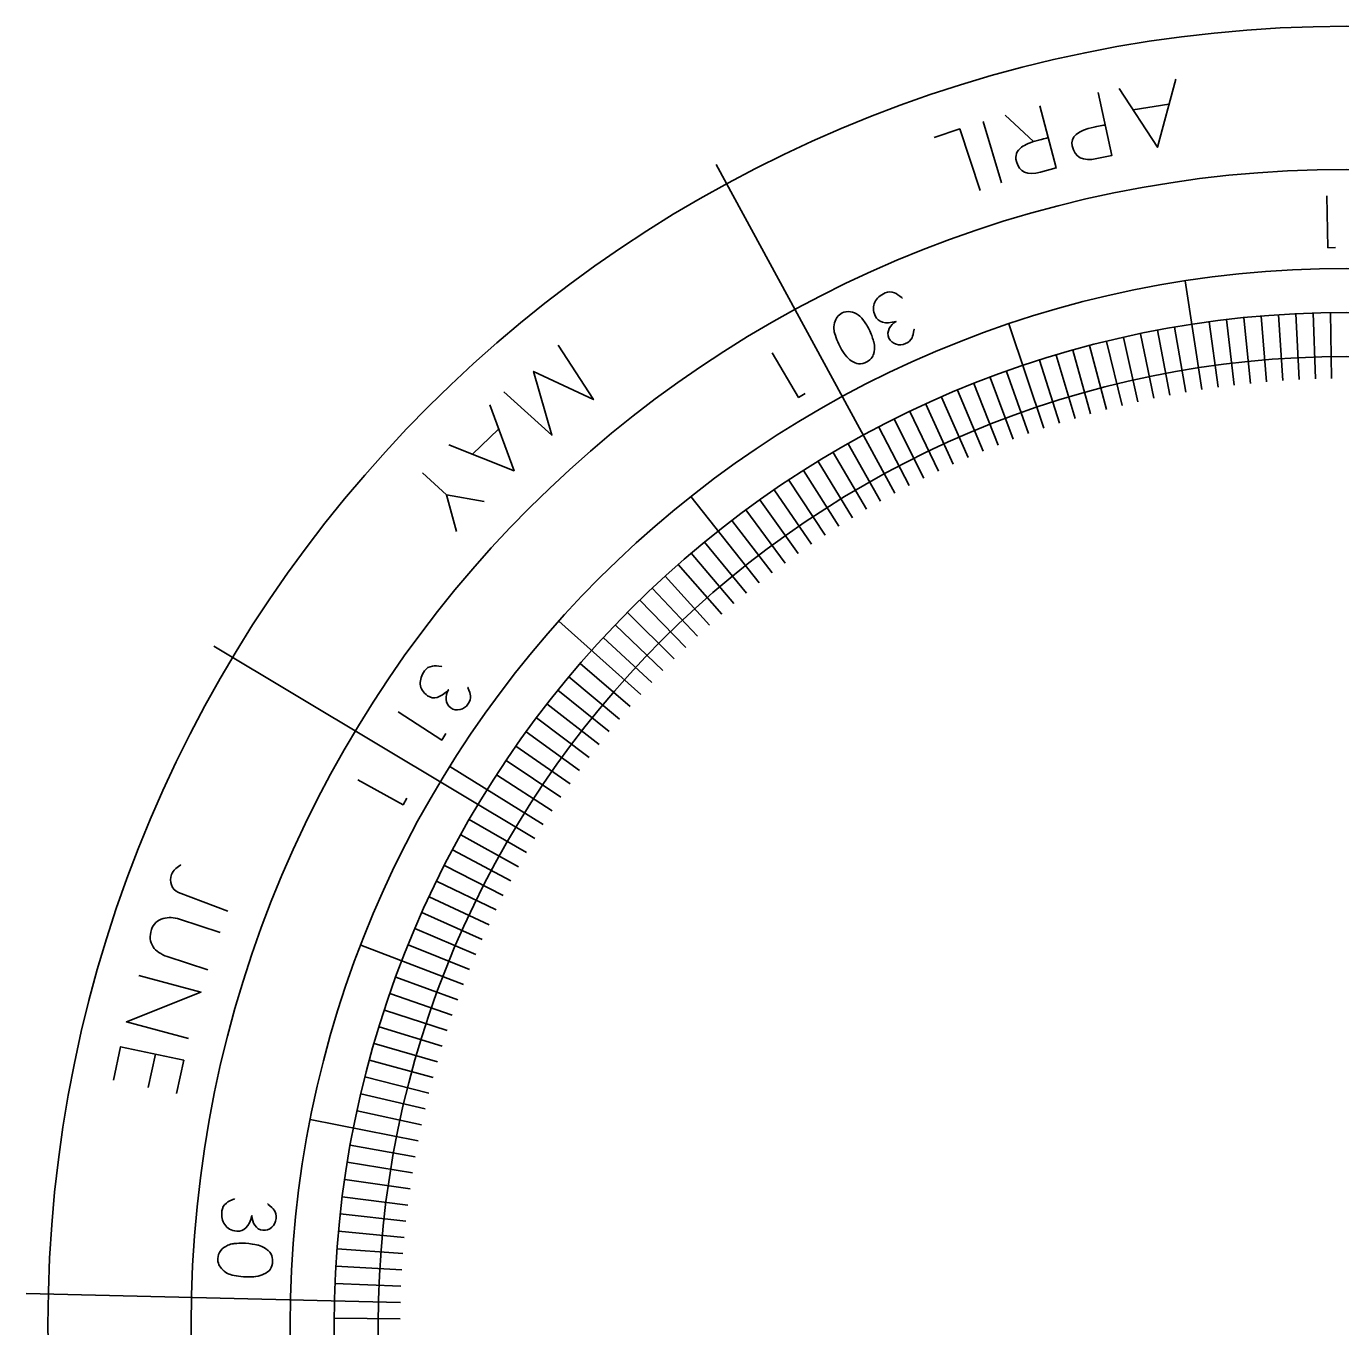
# Model space of a CAD drawing. Header units: inches. Extents: x 1 to 7, y 1 to 7.
# Drawn here: x 1.001 to 3.988, y 3.994 to 6.95 of the extents above; entities that cross this region are included whole.
import ezdxf

# ---------------------------------------------------------------- set-up
doc = ezdxf.new("R2010")
doc.units = ezdxf.units.IN
doc.header["$MEASUREMENT"] = 0
doc.layers.add('Layer 1', color=7, linetype='Continuous')

# ---------------------------------------------------------------- blocks, each defined once
blk = doc.blocks.new('block 22')
at = {"layer": 'Layer 1', "color": 1, "lineweight": 35, "true_color": 0xff0000}
blk.add_lwpolyline([(3.9741, 6.4474), (3.9569, 6.4471), (3.9549, 6.5648)], dxfattribs=at)
blk = doc.blocks.new('block 21')
at = {"layer": 'Layer 1'}
blk.add_blockref('block 22', (0, 0), dxfattribs=at)
blk = doc.blocks.new('block 24')
at = {"layer": 'Layer 1', "color": 1, "lineweight": 35, "true_color": 0xff0000}
blk.add_open_spline([(2.873, 6.3016), (2.873, 6.3016), (2.873, 6.3016), (2.873, 6.3016), (2.8785, 6.3009), (2.8845, 6.2982), (2.8911, 6.2935), (2.8911, 6.2935), (2.8911, 6.2935), (2.8911, 6.2935), (2.8911, 6.2935), (2.8911, 6.2935), (2.8911, 6.2935), (2.8947, 6.291), (2.8977, 6.2881), (2.9002, 6.2847), (2.9002, 6.2847), (2.9002, 6.2847), (2.9002, 6.2847), (2.9002, 6.2847), (2.9002, 6.2847), (2.9002, 6.2847), (2.9007, 6.2841), (2.9031, 6.2806), (2.9075, 6.2741), (2.9075, 6.2741), (2.9075, 6.2741), (2.9075, 6.2741), (2.9075, 6.2741), (2.9075, 6.2741), (2.9075, 6.2741), (2.9131, 6.2658), (2.9175, 6.2569), (2.9209, 6.2473), (2.9209, 6.2473), (2.9209, 6.2473), (2.9209, 6.2473), (2.9209, 6.2473), (2.9209, 6.2473), (2.9209, 6.2473), (2.9238, 6.2389), (2.9254, 6.2342), (2.9257, 6.2331), (2.9257, 6.2331), (2.9257, 6.2331), (2.9257, 6.2331), (2.9257, 6.2331), (2.9257, 6.2331), (2.9257, 6.2331), (2.927, 6.2283), (2.9274, 6.2234), (2.9271, 6.2183), (2.9271, 6.2183), (2.9271, 6.2183), (2.9271, 6.2183), (2.9271, 6.2183), (2.9271, 6.2183), (2.9271, 6.2183), (2.9268, 6.2135), (2.9264, 6.2101), (2.926, 6.2081), (2.926, 6.2081), (2.926, 6.2081), (2.926, 6.2081), (2.926, 6.2081), (2.926, 6.2081), (2.926, 6.2081), (2.9253, 6.2048), (2.924, 6.2017), (2.9221, 6.1987), (2.9221, 6.1987), (2.9221, 6.1987), (2.9221, 6.1987), (2.9221, 6.1987), (2.9221, 6.1987), (2.9221, 6.1987), (2.9189, 6.194), (2.9149, 6.1902), (2.9098, 6.1875), (2.9098, 6.1875), (2.9098, 6.1875), (2.9098, 6.1875), (2.9098, 6.1875), (2.9098, 6.1875), (2.9098, 6.1875), (2.9037, 6.1841), (2.8974, 6.1827), (2.891, 6.1832), (2.891, 6.1832), (2.891, 6.1832), (2.891, 6.1832), (2.891, 6.1832), (2.891, 6.1832), (2.891, 6.1832), (2.8863, 6.1837), (2.8806, 6.1861), (2.8741, 6.1904), (2.8741, 6.1904), (2.8741, 6.1904), (2.8741, 6.1904), (2.8741, 6.1904), (2.8741, 6.1904), (2.8741, 6.1904), (2.8704, 6.1929), (2.8659, 6.1973), (2.8607, 6.2038), (2.8607, 6.2038), (2.8607, 6.2038), (2.8607, 6.2038), (2.8607, 6.2038), (2.8607, 6.2038), (2.8607, 6.2038), (2.8576, 6.2076), (2.8538, 6.2136), (2.8493, 6.222), (2.8493, 6.222), (2.8493, 6.222), (2.8493, 6.222), (2.8493, 6.222), (2.8493, 6.222), (2.8493, 6.222), (2.8451, 6.2298), (2.8421, 6.2364), (2.8402, 6.242), (2.8402, 6.242), (2.8402, 6.242), (2.8402, 6.242), (2.8402, 6.242), (2.8402, 6.242), (2.8402, 6.242), (2.8375, 6.2494), (2.8359, 6.255), (2.8354, 6.2587), (2.8354, 6.2587), (2.8354, 6.2587), (2.8354, 6.2587), (2.8354, 6.2587), (2.8354, 6.2587), (2.8354, 6.2587), (2.8345, 6.2642), (2.8349, 6.2699), (2.8366, 6.276), (2.8366, 6.276), (2.8366, 6.276), (2.8366, 6.276), (2.8366, 6.276), (2.8366, 6.276), (2.8366, 6.276), (2.8381, 6.2816), (2.8401, 6.2861), (2.8425, 6.2894), (2.8425, 6.2894), (2.8425, 6.2894), (2.8425, 6.2894), (2.8425, 6.2894), (2.8425, 6.2894), (2.8425, 6.2894), (2.8457, 6.2936), (2.8494, 6.2967), (2.8536, 6.2988), (2.8536, 6.2988), (2.8536, 6.2988), (2.8536, 6.2988), (2.8536, 6.2988), (2.8536, 6.2988), (2.8536, 6.2988), (2.859, 6.3015), (2.8655, 6.3024), (2.873, 6.3016)], degree=3, knots=[0, 0, 0, 0, 1, 1, 1, 2, 2, 2, 3, 3, 3, 4, 4, 4, 5, 5, 5, 6, 6, 6, 7, 7, 7, 8, 8, 8, 9, 9, 9, 10, 10, 10, 11, 11, 11, 12, 12, 12, 13, 13, 13, 14, 14, 14, 15, 15, 15, 16, 16, 16, 17, 17, 17, 18, 18, 18, 19, 19, 19, 20, 20, 20, 21, 21, 21, 22, 22, 22, 23, 23, 23, 24, 24, 24, 25, 25, 25, 26, 26, 26, 27, 27, 27, 28, 28, 28, 29, 29, 29, 30, 30, 30, 31, 31, 31, 32, 32, 32, 33, 33, 33, 34, 34, 34, 35, 35, 35, 36, 36, 36, 37, 37, 37, 38, 38, 38, 39, 39, 39, 40, 40, 40, 41, 41, 41, 42, 42, 42, 43, 43, 43, 44, 44, 44, 45, 45, 45, 46, 46, 46, 47, 47, 47, 48, 48, 48, 49, 49, 49, 50, 50, 50, 51, 51, 51, 52, 52, 52, 53, 53, 53, 54, 54, 54, 55, 55, 55, 56, 56, 56, 56], dxfattribs=at)
blk = doc.blocks.new('block 23')
at = {"layer": 'Layer 1'}
blk.add_blockref('block 24', (0, 0), dxfattribs=at)
blk = doc.blocks.new('block 26')
at = {"layer": 'Layer 1', "color": 1, "lineweight": 35, "true_color": 0xff0000}
blk.add_open_spline([(3.0171, 6.2619), (3.0171, 6.2619), (3.0171, 6.2619), (3.0171, 6.2619), (3.0158, 6.2527), (3.0143, 6.2462), (3.0125, 6.2425), (3.0125, 6.2425), (3.0125, 6.2425), (3.0125, 6.2425), (3.0125, 6.2425), (3.0125, 6.2425), (3.0125, 6.2425), (3.0098, 6.2367), (3.0049, 6.2322), (2.9979, 6.2291), (2.9979, 6.2291), (2.9979, 6.2291), (2.9979, 6.2291), (2.9979, 6.2291), (2.9979, 6.2291), (2.9979, 6.2291), (2.9909, 6.2259), (2.9836, 6.2255), (2.9762, 6.2277), (2.9762, 6.2277), (2.9762, 6.2277), (2.9762, 6.2277), (2.9762, 6.2277), (2.9762, 6.2277), (2.9762, 6.2277), (2.9686, 6.2301), (2.9632, 6.2348), (2.96, 6.2418), (2.96, 6.2418), (2.96, 6.2418), (2.96, 6.2418), (2.96, 6.2418), (2.96, 6.2418), (2.96, 6.2418), (2.9568, 6.2489), (2.9571, 6.2561), (2.9608, 6.2635), (2.9608, 6.2635), (2.9608, 6.2635), (2.9608, 6.2635), (2.9608, 6.2635), (2.9608, 6.2635), (2.9608, 6.2635), (2.964, 6.2699), (2.9692, 6.2753), (2.9763, 6.2797), (2.9763, 6.2797), (2.9763, 6.2797), (2.9763, 6.2797), (2.9763, 6.2797), (2.9763, 6.2797), (2.9763, 6.2797), (2.9514, 6.273), (2.9355, 6.2771), (2.9288, 6.2922), (2.9288, 6.2922), (2.9288, 6.2922), (2.9288, 6.2922), (2.9288, 6.2922), (2.9288, 6.2922), (2.9288, 6.2922), (2.9237, 6.3036), (2.9234, 6.314), (2.928, 6.3234), (2.928, 6.3234), (2.928, 6.3234), (2.928, 6.3234), (2.928, 6.3234), (2.928, 6.3234), (2.928, 6.3234), (2.9322, 6.3321), (2.9401, 6.3391), (2.9517, 6.3443), (2.9517, 6.3443), (2.9517, 6.3443), (2.9517, 6.3443), (2.9517, 6.3443), (2.9517, 6.3443), (2.9517, 6.3443), (2.9583, 6.3473), (2.9652, 6.3474), (2.9724, 6.3445), (2.9724, 6.3445), (2.9724, 6.3445), (2.9724, 6.3445), (2.9724, 6.3445), (2.9724, 6.3445), (2.9724, 6.3445), (2.9772, 6.3426), (2.9831, 6.3388), (2.9902, 6.333), (2.9902, 6.333), (2.9902, 6.333), (2.9902, 6.333)], degree=3, knots=[0, 0, 0, 0, 1, 1, 1, 2, 2, 2, 3, 3, 3, 4, 4, 4, 5, 5, 5, 6, 6, 6, 7, 7, 7, 8, 8, 8, 9, 9, 9, 10, 10, 10, 11, 11, 11, 12, 12, 12, 13, 13, 13, 14, 14, 14, 15, 15, 15, 16, 16, 16, 17, 17, 17, 18, 18, 18, 19, 19, 19, 20, 20, 20, 21, 21, 21, 22, 22, 22, 23, 23, 23, 24, 24, 24, 25, 25, 25, 26, 26, 26, 27, 27, 27, 28, 28, 28, 29, 29, 29, 30, 30, 30, 31, 31, 31, 32, 32, 32, 33, 33, 33, 33], dxfattribs=at)
blk = doc.blocks.new('block 25')
at = {"layer": 'Layer 1'}
blk.add_blockref('block 26', (0, 0), dxfattribs=at)
blk = doc.blocks.new('block 28')
at = {"layer": 'Layer 1', "color": 1, "lineweight": 35, "true_color": 0xff0000}
blk.add_lwpolyline([(2.7697, 6.1158), (2.7549, 6.1071), (2.6951, 6.2085)], dxfattribs=at)
blk = doc.blocks.new('block 27')
at = {"layer": 'Layer 1'}
blk.add_blockref('block 28', (0, 0), dxfattribs=at)
blk = doc.blocks.new('block 30')
at = {"layer": 'Layer 1', "color": 1, "lineweight": 35, "true_color": 0xff0000}
blk.add_lwpolyline([(1.9539, 5.3431), (1.9445, 5.3286), (1.8457, 5.3926)], dxfattribs=at)
blk = doc.blocks.new('block 29')
at = {"layer": 'Layer 1'}
blk.add_blockref('block 30', (0, 0), dxfattribs=at)
blk = doc.blocks.new('block 32')
at = {"layer": 'Layer 1', "color": 1, "lineweight": 35, "true_color": 0xff0000}
blk.add_open_spline([(2.0037, 5.4481), (2.0037, 5.4481), (2.0037, 5.4481), (2.0037, 5.4481), (2.0073, 5.4395), (2.0092, 5.4332), (2.0096, 5.4291), (2.0096, 5.4291), (2.0096, 5.4291), (2.0096, 5.4291), (2.0096, 5.4291), (2.0096, 5.4291), (2.0096, 5.4291), (2.0102, 5.4227), (2.0083, 5.4164), (2.0039, 5.4102), (2.0039, 5.4102), (2.0039, 5.4102), (2.0039, 5.4102), (2.0039, 5.4102), (2.0039, 5.4102), (2.0039, 5.4102), (1.9994, 5.4038), (1.9934, 5.3997), (1.9859, 5.3979), (1.9859, 5.3979), (1.9859, 5.3979), (1.9859, 5.3979), (1.9859, 5.3979), (1.9859, 5.3979), (1.9859, 5.3979), (1.9781, 5.3961), (1.9711, 5.3974), (1.9648, 5.4018), (1.9648, 5.4018), (1.9648, 5.4018), (1.9648, 5.4018), (1.9648, 5.4018), (1.9648, 5.4018), (1.9648, 5.4018), (1.9584, 5.4063), (1.955, 5.4127), (1.9545, 5.4209), (1.9545, 5.4209), (1.9545, 5.4209), (1.9545, 5.4209), (1.9545, 5.4209), (1.9545, 5.4209), (1.9545, 5.4209), (1.9539, 5.4281), (1.9556, 5.4353), (1.9595, 5.4427), (1.9595, 5.4427), (1.9595, 5.4427), (1.9595, 5.4427), (1.9595, 5.4427), (1.9595, 5.4427), (1.9595, 5.4427), (1.9415, 5.4243), (1.9257, 5.4198), (1.9123, 5.4293), (1.9123, 5.4293), (1.9123, 5.4293), (1.9123, 5.4293), (1.9123, 5.4293), (1.9123, 5.4293), (1.9123, 5.4293), (1.9021, 5.4365), (1.8965, 5.4453), (1.8957, 5.4558), (1.8957, 5.4558), (1.8957, 5.4558), (1.8957, 5.4558), (1.8957, 5.4558), (1.8957, 5.4558), (1.8957, 5.4558), (1.8949, 5.4655), (1.8982, 5.4755), (1.9055, 5.4859), (1.9055, 5.4859), (1.9055, 5.4859), (1.9055, 5.4859), (1.9055, 5.4859), (1.9055, 5.4859), (1.9055, 5.4859), (1.9097, 5.4918), (1.9156, 5.4954), (1.9232, 5.4966), (1.9232, 5.4966), (1.9232, 5.4966), (1.9232, 5.4966), (1.9232, 5.4966), (1.9232, 5.4966), (1.9232, 5.4966), (1.9283, 5.4974), (1.9354, 5.4971), (1.9444, 5.4957), (1.9444, 5.4957), (1.9444, 5.4957), (1.9444, 5.4957)], degree=3, knots=[0, 0, 0, 0, 1, 1, 1, 2, 2, 2, 3, 3, 3, 4, 4, 4, 5, 5, 5, 6, 6, 6, 7, 7, 7, 8, 8, 8, 9, 9, 9, 10, 10, 10, 11, 11, 11, 12, 12, 12, 13, 13, 13, 14, 14, 14, 15, 15, 15, 16, 16, 16, 17, 17, 17, 18, 18, 18, 19, 19, 19, 20, 20, 20, 21, 21, 21, 22, 22, 22, 23, 23, 23, 24, 24, 24, 25, 25, 25, 26, 26, 26, 27, 27, 27, 28, 28, 28, 29, 29, 29, 30, 30, 30, 31, 31, 31, 32, 32, 32, 33, 33, 33, 33], dxfattribs=at)
blk = doc.blocks.new('block 31')
at = {"layer": 'Layer 1'}
blk.add_blockref('block 32', (0, 0), dxfattribs=at)
blk = doc.blocks.new('block 34')
at = {"layer": 'Layer 1', "color": 1, "lineweight": 35, "true_color": 0xff0000}
blk.add_lwpolyline([(1.8649, 5.1966), (1.8566, 5.1816), (1.7536, 5.2385)], dxfattribs=at)
blk = doc.blocks.new('block 33')
at = {"layer": 'Layer 1'}
blk.add_blockref('block 34', (0, 0), dxfattribs=at)
blk = doc.blocks.new('block 36')
at = {"layer": 'Layer 1', "color": 1, "lineweight": 35, "true_color": 0xff0000}
blk.add_open_spline([(1.4429, 4.1692), (1.4429, 4.1692), (1.4429, 4.1692), (1.4429, 4.1692), (1.4462, 4.1737), (1.4516, 4.1776), (1.4589, 4.1809), (1.4589, 4.1809), (1.4589, 4.1809), (1.4589, 4.1809), (1.4589, 4.1809), (1.4589, 4.1809), (1.4589, 4.1809), (1.4629, 4.1827), (1.4669, 4.1839), (1.4711, 4.1844), (1.4711, 4.1844), (1.4711, 4.1844), (1.4711, 4.1844), (1.4711, 4.1844), (1.4711, 4.1844), (1.4711, 4.1844), (1.4718, 4.1846), (1.4761, 4.1849), (1.4839, 4.1854), (1.4839, 4.1854), (1.4839, 4.1854), (1.4839, 4.1854), (1.4839, 4.1854), (1.4839, 4.1854), (1.4839, 4.1854), (1.4939, 4.1861), (1.5038, 4.1856), (1.5139, 4.1837), (1.5139, 4.1837), (1.5139, 4.1837), (1.5139, 4.1837), (1.5139, 4.1837), (1.5139, 4.1837), (1.5139, 4.1837), (1.5225, 4.182), (1.5274, 4.1811), (1.5285, 4.1808), (1.5285, 4.1808), (1.5285, 4.1808), (1.5285, 4.1808), (1.5285, 4.1808), (1.5285, 4.1808), (1.5285, 4.1808), (1.5333, 4.1795), (1.5378, 4.1775), (1.542, 4.1747), (1.542, 4.1747), (1.542, 4.1747), (1.542, 4.1747), (1.542, 4.1747), (1.542, 4.1747), (1.542, 4.1747), (1.5461, 4.172), (1.5488, 4.17), (1.5504, 4.1686), (1.5504, 4.1686), (1.5504, 4.1686), (1.5504, 4.1686), (1.5504, 4.1686), (1.5504, 4.1686), (1.5504, 4.1686), (1.5529, 4.1664), (1.5549, 4.1637), (1.5566, 4.1605), (1.5566, 4.1605), (1.5566, 4.1605), (1.5566, 4.1605), (1.5566, 4.1605), (1.5566, 4.1605), (1.5566, 4.1605), (1.5591, 4.1555), (1.5603, 4.1501), (1.5602, 4.1443), (1.5602, 4.1443), (1.5602, 4.1443), (1.5602, 4.1443), (1.5602, 4.1443), (1.5602, 4.1443), (1.5602, 4.1443), (1.5601, 4.1373), (1.5582, 4.1312), (1.5545, 4.1259), (1.5545, 4.1259), (1.5545, 4.1259), (1.5545, 4.1259), (1.5545, 4.1259), (1.5545, 4.1259), (1.5545, 4.1259), (1.5518, 4.122), (1.5469, 4.1183), (1.5398, 4.1148), (1.5398, 4.1148), (1.5398, 4.1148), (1.5398, 4.1148), (1.5398, 4.1148), (1.5398, 4.1148), (1.5398, 4.1148), (1.5359, 4.1128), (1.5298, 4.1112), (1.5215, 4.1098), (1.5215, 4.1098), (1.5215, 4.1098), (1.5215, 4.1098), (1.5215, 4.1098), (1.5215, 4.1098), (1.5215, 4.1098), (1.5168, 4.1091), (1.5096, 4.1088), (1.5001, 4.1091), (1.5001, 4.1091), (1.5001, 4.1091), (1.5001, 4.1091), (1.5001, 4.1091), (1.5001, 4.1091), (1.5001, 4.1091), (1.4913, 4.1093), (1.484, 4.11), (1.4782, 4.1111), (1.4782, 4.1111), (1.4782, 4.1111), (1.4782, 4.1111), (1.4782, 4.1111), (1.4782, 4.1111), (1.4782, 4.1111), (1.4704, 4.1125), (1.4648, 4.1139), (1.4613, 4.1152), (1.4613, 4.1152), (1.4613, 4.1152), (1.4613, 4.1152), (1.4613, 4.1152), (1.4613, 4.1152), (1.4613, 4.1152), (1.4562, 4.1172), (1.4514, 4.1205), (1.447, 4.1249), (1.447, 4.1249), (1.447, 4.1249), (1.447, 4.1249), (1.447, 4.1249), (1.447, 4.1249), (1.447, 4.1249), (1.4428, 4.129), (1.4399, 4.133), (1.4383, 4.1367), (1.4383, 4.1367), (1.4383, 4.1367), (1.4383, 4.1367), (1.4383, 4.1367), (1.4383, 4.1367), (1.4383, 4.1367), (1.4363, 4.1416), (1.4354, 4.1464), (1.4356, 4.151), (1.4356, 4.151), (1.4356, 4.151), (1.4356, 4.151), (1.4356, 4.151), (1.4356, 4.151), (1.4356, 4.151), (1.436, 4.1571), (1.4384, 4.1631), (1.4429, 4.1692)], degree=3, knots=[0, 0, 0, 0, 1, 1, 1, 2, 2, 2, 3, 3, 3, 4, 4, 4, 5, 5, 5, 6, 6, 6, 7, 7, 7, 8, 8, 8, 9, 9, 9, 10, 10, 10, 11, 11, 11, 12, 12, 12, 13, 13, 13, 14, 14, 14, 15, 15, 15, 16, 16, 16, 17, 17, 17, 18, 18, 18, 19, 19, 19, 20, 20, 20, 21, 21, 21, 22, 22, 22, 23, 23, 23, 24, 24, 24, 25, 25, 25, 26, 26, 26, 27, 27, 27, 28, 28, 28, 29, 29, 29, 30, 30, 30, 31, 31, 31, 32, 32, 32, 33, 33, 33, 34, 34, 34, 35, 35, 35, 36, 36, 36, 37, 37, 37, 38, 38, 38, 39, 39, 39, 40, 40, 40, 41, 41, 41, 42, 42, 42, 43, 43, 43, 44, 44, 44, 45, 45, 45, 46, 46, 46, 47, 47, 47, 48, 48, 48, 49, 49, 49, 50, 50, 50, 51, 51, 51, 52, 52, 52, 53, 53, 53, 54, 54, 54, 55, 55, 55, 56, 56, 56, 56], dxfattribs=at)
blk = doc.blocks.new('block 35')
at = {"layer": 'Layer 1'}
blk.add_blockref('block 36', (0, 0), dxfattribs=at)
blk = doc.blocks.new('block 38')
at = {"layer": 'Layer 1', "color": 1, "lineweight": 35, "true_color": 0xff0000}
blk.add_open_spline([(1.5491, 4.2744), (1.5491, 4.2744), (1.5491, 4.2744), (1.5491, 4.2744), (1.5564, 4.2687), (1.5613, 4.2641), (1.5636, 4.2608), (1.5636, 4.2608), (1.5636, 4.2608), (1.5636, 4.2608), (1.5636, 4.2608), (1.5636, 4.2608), (1.5636, 4.2608), (1.5673, 4.2555), (1.5687, 4.2491), (1.568, 4.2415), (1.568, 4.2415), (1.568, 4.2415), (1.568, 4.2415), (1.568, 4.2415), (1.568, 4.2415), (1.568, 4.2415), (1.5672, 4.2337), (1.564, 4.2272), (1.5583, 4.2219), (1.5583, 4.2219), (1.5583, 4.2219), (1.5583, 4.2219), (1.5583, 4.2219), (1.5583, 4.2219), (1.5583, 4.2219), (1.5525, 4.2165), (1.5457, 4.2142), (1.5381, 4.2149), (1.5381, 4.2149), (1.5381, 4.2149), (1.5381, 4.2149), (1.5381, 4.2149), (1.5381, 4.2149), (1.5381, 4.2149), (1.5303, 4.2157), (1.5242, 4.2195), (1.5197, 4.2264), (1.5197, 4.2264), (1.5197, 4.2264), (1.5197, 4.2264), (1.5197, 4.2264), (1.5197, 4.2264), (1.5197, 4.2264), (1.5157, 4.2324), (1.5136, 4.2396), (1.5133, 4.2478), (1.5133, 4.2478), (1.5133, 4.2478), (1.5133, 4.2478), (1.5133, 4.2478), (1.5133, 4.2478), (1.5133, 4.2478), (1.5067, 4.2229), (1.4952, 4.2113), (1.4789, 4.2129), (1.4789, 4.2129), (1.4789, 4.2129), (1.4789, 4.2129), (1.4789, 4.2129), (1.4789, 4.2129), (1.4789, 4.2129), (1.4664, 4.2141), (1.4572, 4.2191), (1.4514, 4.2278), (1.4514, 4.2278), (1.4514, 4.2278), (1.4514, 4.2278), (1.4514, 4.2278), (1.4514, 4.2278), (1.4514, 4.2278), (1.4459, 4.2358), (1.4438, 4.2461), (1.445, 4.2588), (1.445, 4.2588), (1.445, 4.2588), (1.445, 4.2588), (1.445, 4.2588), (1.445, 4.2588), (1.445, 4.2588), (1.4458, 4.266), (1.4491, 4.272), (1.4552, 4.2768), (1.4552, 4.2768), (1.4552, 4.2768), (1.4552, 4.2768), (1.4552, 4.2768), (1.4552, 4.2768), (1.4552, 4.2768), (1.4592, 4.28), (1.4655, 4.2833), (1.474, 4.2866), (1.474, 4.2866), (1.474, 4.2866), (1.474, 4.2866)], degree=3, knots=[0, 0, 0, 0, 1, 1, 1, 2, 2, 2, 3, 3, 3, 4, 4, 4, 5, 5, 5, 6, 6, 6, 7, 7, 7, 8, 8, 8, 9, 9, 9, 10, 10, 10, 11, 11, 11, 12, 12, 12, 13, 13, 13, 14, 14, 14, 15, 15, 15, 16, 16, 16, 17, 17, 17, 18, 18, 18, 19, 19, 19, 20, 20, 20, 21, 21, 21, 22, 22, 22, 23, 23, 23, 24, 24, 24, 25, 25, 25, 26, 26, 26, 27, 27, 27, 28, 28, 28, 29, 29, 29, 30, 30, 30, 31, 31, 31, 32, 32, 32, 33, 33, 33, 33], dxfattribs=at)
blk = doc.blocks.new('block 37')
at = {"layer": 'Layer 1'}
blk.add_blockref('block 38', (0, 0), dxfattribs=at)
blk = doc.blocks.new('block 116')
at = {"layer": 'Layer 1', "color": 1, "lineweight": 35, "true_color": 0xff0000}
for points in [[(3.6114, 6.8296), (3.5701, 6.6753), (3.4826, 6.809)], [(3.5959, 6.7732), (3.5147, 6.7603)]]:
    blk.add_lwpolyline(points, dxfattribs=at)
blk = doc.blocks.new('block 115')
at = {"layer": 'Layer 1'}
blk.add_blockref('block 116', (0, 0), dxfattribs=at)
blk = doc.blocks.new('block 118')
at = {"layer": 'Layer 1', "color": 1, "lineweight": 35, "true_color": 0xff0000}
blk.add_open_spline([(3.4355, 6.7994), (3.4355, 6.7994), (3.4663, 6.6568), (3.4663, 6.6568), (3.4663, 6.6568), (3.432, 6.6494), (3.432, 6.6494), (3.432, 6.6494), (3.432, 6.6494), (3.432, 6.6494), (3.4004, 6.6426), (3.3818, 6.6522), (3.3762, 6.6781), (3.3762, 6.6781), (3.3762, 6.6781), (3.3762, 6.6781), (3.3762, 6.6781), (3.3762, 6.6781), (3.3762, 6.6781), (3.3717, 6.6987), (3.3883, 6.713), (3.426, 6.7212), (3.426, 6.7212), (3.426, 6.7212), (3.426, 6.7212), (3.426, 6.7212), (3.426, 6.7212), (3.426, 6.7212), (3.4295, 6.7219), (3.4341, 6.7228), (3.4399, 6.7239), (3.4399, 6.7239), (3.4399, 6.7239), (3.4399, 6.7239), (3.4399, 6.7239), (3.4399, 6.7239), (3.4399, 6.7239), (3.4456, 6.7249), (3.4494, 6.7257), (3.4513, 6.7261), (3.4513, 6.7261), (3.4513, 6.7261), (3.4513, 6.7261)], degree=3, knots=[0, 0, 0, 0, 1, 1, 1, 2, 2, 2, 3, 3, 3, 4, 4, 4, 5, 5, 5, 6, 6, 6, 7, 7, 7, 8, 8, 8, 9, 9, 9, 10, 10, 10, 11, 11, 11, 12, 12, 12, 13, 13, 13, 14, 14, 14, 14], dxfattribs=at)
blk = doc.blocks.new('block 117')
at = {"layer": 'Layer 1'}
blk.add_blockref('block 118', (0, 0), dxfattribs=at)
blk = doc.blocks.new('block 120')
at = {"layer": 'Layer 1', "color": 1, "lineweight": 35, "true_color": 0xff0000}
blk.add_lwpolyline([(3.2242, 6.7479), (3.2884, 6.6886)], dxfattribs=at)
blk.add_open_spline([(3.3025, 6.7692), (3.3025, 6.7692), (3.3401, 6.6283), (3.3401, 6.6283), (3.3401, 6.6283), (3.3039, 6.6187), (3.3039, 6.6187), (3.3039, 6.6187), (3.3039, 6.6187), (3.3039, 6.6187), (3.2741, 6.6107), (3.2559, 6.6189), (3.2494, 6.6432), (3.2494, 6.6432), (3.2494, 6.6432), (3.2494, 6.6432), (3.2494, 6.6432), (3.2494, 6.6432), (3.2494, 6.6432), (3.246, 6.6561), (3.2498, 6.6667), (3.2609, 6.6752), (3.2609, 6.6752), (3.2609, 6.6752), (3.2609, 6.6752), (3.2609, 6.6752), (3.2609, 6.6752), (3.2609, 6.6752), (3.2687, 6.6811), (3.281, 6.6864), (3.2977, 6.6908), (3.2977, 6.6908), (3.2977, 6.6908), (3.2977, 6.6908), (3.2977, 6.6908), (3.2977, 6.6908), (3.2977, 6.6908), (3.3009, 6.6917), (3.3053, 6.6928), (3.3108, 6.6941), (3.3108, 6.6941), (3.3108, 6.6941), (3.3108, 6.6941), (3.3108, 6.6941), (3.3108, 6.6941), (3.3108, 6.6941), (3.3163, 6.6954), (3.3199, 6.6963), (3.3218, 6.6968), (3.3218, 6.6968), (3.3218, 6.6968), (3.3218, 6.6968)], degree=3, knots=[0, 0, 0, 0, 1, 1, 1, 2, 2, 2, 3, 3, 3, 4, 4, 4, 5, 5, 5, 6, 6, 6, 7, 7, 7, 8, 8, 8, 9, 9, 9, 10, 10, 10, 11, 11, 11, 12, 12, 12, 13, 13, 13, 14, 14, 14, 15, 15, 15, 16, 16, 16, 17, 17, 17, 17], dxfattribs=at)
blk = doc.blocks.new('block 119')
at = {"layer": 'Layer 1'}
blk.add_blockref('block 120', (0, 0), dxfattribs=at)
blk = doc.blocks.new('block 122')
at = {"layer": 'Layer 1', "color": 1, "lineweight": 35, "true_color": 0xff0000}
blk.add_lwpolyline([(3.1739, 6.7334), (3.2159, 6.5946)], dxfattribs=at)
blk = doc.blocks.new('block 121')
at = {"layer": 'Layer 1'}
blk.add_blockref('block 122', (0, 0), dxfattribs=at)
blk = doc.blocks.new('block 124')
at = {"layer": 'Layer 1', "color": 1, "lineweight": 35, "true_color": 0xff0000}
blk.add_lwpolyline([(3.1673, 6.5769), (3.1207, 6.7168), (3.0626, 6.6973)], dxfattribs=at)
blk = doc.blocks.new('block 123')
at = {"layer": 'Layer 1'}
blk.add_blockref('block 124', (0, 0), dxfattribs=at)
blk = doc.blocks.new('block 126')
at = {"layer": 'Layer 1', "color": 1, "lineweight": 35, "true_color": 0xff0000}
blk.add_lwpolyline([(2.2091, 6.2255), (2.2889, 6.1019), (2.1529, 6.1659), (2.1945, 6.0215), (2.0852, 6.1199)], dxfattribs=at)
blk = doc.blocks.new('block 125')
at = {"layer": 'Layer 1'}
blk.add_blockref('block 126', (0, 0), dxfattribs=at)
blk = doc.blocks.new('block 128')
at = {"layer": 'Layer 1', "color": 1, "lineweight": 35, "true_color": 0xff0000}
for points in [[(2.0535, 6.0902), (2.1086, 5.9402), (1.9601, 5.9992)], [(2.0733, 6.0351), (2.0144, 5.9778)]]:
    blk.add_lwpolyline(points, dxfattribs=at)
blk = doc.blocks.new('block 127')
at = {"layer": 'Layer 1'}
blk.add_blockref('block 128', (0, 0), dxfattribs=at)
blk = doc.blocks.new('block 130')
at = {"layer": 'Layer 1', "color": 1, "lineweight": 35, "true_color": 0xff0000}
for points in [[(2.0409, 5.8702), (1.9554, 5.8856), (1.9009, 5.9358)], [(1.9782, 5.8021), (1.9554, 5.8856)]]:
    blk.add_lwpolyline(points, dxfattribs=at)
blk = doc.blocks.new('block 129')
at = {"layer": 'Layer 1'}
blk.add_blockref('block 130', (0, 0), dxfattribs=at)
blk = doc.blocks.new('block 132')
at = {"layer": 'Layer 1', "color": 1, "lineweight": 35, "true_color": 0xff0000}
blk.add_open_spline([(1.4586, 4.9397), (1.4586, 4.9397), (1.3468, 4.9823), (1.3468, 4.9823), (1.3468, 4.9823), (1.3468, 4.9823), (1.3468, 4.9823), (1.3387, 4.9853), (1.3332, 4.991), (1.3303, 4.9994), (1.3303, 4.9994), (1.3303, 4.9994), (1.3303, 4.9994), (1.3303, 4.9994), (1.3303, 4.9994), (1.3303, 4.9994), (1.3275, 5.0072), (1.3276, 5.0152), (1.3306, 5.0231), (1.3306, 5.0231), (1.3306, 5.0231), (1.3306, 5.0231), (1.3306, 5.0231), (1.3306, 5.0231), (1.3306, 5.0231), (1.3323, 5.0276), (1.3353, 5.0318), (1.3395, 5.0357), (1.3395, 5.0357), (1.3395, 5.0357), (1.3395, 5.0357), (1.3395, 5.0357), (1.3395, 5.0357), (1.3395, 5.0357), (1.3403, 5.0364), (1.3443, 5.0397), (1.3515, 5.0454), (1.3515, 5.0454), (1.3515, 5.0454), (1.3515, 5.0454)], degree=3, knots=[0, 0, 0, 0, 1, 1, 1, 2, 2, 2, 3, 3, 3, 4, 4, 4, 5, 5, 5, 6, 6, 6, 7, 7, 7, 8, 8, 8, 9, 9, 9, 10, 10, 10, 11, 11, 11, 12, 12, 12, 13, 13, 13, 13], dxfattribs=at)
blk = doc.blocks.new('block 131')
at = {"layer": 'Layer 1'}
blk.add_blockref('block 132', (0, 0), dxfattribs=at)
blk = doc.blocks.new('block 134')
at = {"layer": 'Layer 1', "color": 1, "lineweight": 35, "true_color": 0xff0000}
blk.add_open_spline([(1.441, 4.8913), (1.441, 4.8913), (1.3491, 4.9216), (1.3491, 4.9216), (1.3491, 4.9216), (1.3491, 4.9216), (1.3491, 4.9216), (1.3357, 4.926), (1.3233, 4.9265), (1.3116, 4.9231), (1.3116, 4.9231), (1.3116, 4.9231), (1.3116, 4.9231), (1.3116, 4.9231), (1.3116, 4.9231), (1.3116, 4.9231), (1.2982, 4.9192), (1.2894, 4.9108), (1.2851, 4.8978), (1.2851, 4.8978), (1.2851, 4.8978), (1.2851, 4.8978), (1.2851, 4.8978), (1.2851, 4.8978), (1.2851, 4.8978), (1.2802, 4.883), (1.2815, 4.8701), (1.2888, 4.859), (1.2888, 4.859), (1.2888, 4.859), (1.2888, 4.859), (1.2888, 4.859), (1.2888, 4.859), (1.2888, 4.859), (1.2954, 4.849), (1.3062, 4.8416), (1.3211, 4.8367), (1.3211, 4.8367), (1.3211, 4.8367), (1.3211, 4.8367), (1.3211, 4.8367), (1.413, 4.8064), (1.413, 4.8064)], degree=3, knots=[0, 0, 0, 0, 1, 1, 1, 2, 2, 2, 3, 3, 3, 4, 4, 4, 5, 5, 5, 6, 6, 6, 7, 7, 7, 8, 8, 8, 9, 9, 9, 10, 10, 10, 11, 11, 11, 12, 12, 12, 13, 13, 13, 14, 14, 14, 14], dxfattribs=at)
blk = doc.blocks.new('block 133')
at = {"layer": 'Layer 1'}
blk.add_blockref('block 134', (0, 0), dxfattribs=at)
blk = doc.blocks.new('block 136')
at = {"layer": 'Layer 1', "color": 1, "lineweight": 35, "true_color": 0xff0000}
blk.add_lwpolyline([(1.2566, 4.7939), (1.3974, 4.756), (1.2281, 4.6881), (1.369, 4.6502)], dxfattribs=at)
blk = doc.blocks.new('block 135')
at = {"layer": 'Layer 1'}
blk.add_blockref('block 136', (0, 0), dxfattribs=at)
blk = doc.blocks.new('block 138')
at = {"layer": 'Layer 1', "color": 1, "lineweight": 35, "true_color": 0xff0000}
for points in [[(1.1989, 4.5562), (1.2151, 4.6318), (1.3585, 4.601), (1.3422, 4.5254)], [(1.2777, 4.5393), (1.294, 4.6149)]]:
    blk.add_lwpolyline(points, dxfattribs=at)
blk = doc.blocks.new('block 137')
at = {"layer": 'Layer 1'}
blk.add_blockref('block 138', (0, 0), dxfattribs=at)
blk = doc.blocks.new('block 2')
at = {"layer": 'Layer 1', "color": 1, "lineweight": 35, "true_color": 0xff0000}
for points in [[(2.9736, 5.8892), (2.5678, 6.636)], [(3.671, 6.1247), (3.6327, 6.3717)], [(3.3121, 6.037), (3.2321, 6.2738)], [(3.7075, 6.13), (3.6871, 6.2786)], [(3.7442, 6.1347), (3.7264, 6.2837)], [(3.781, 6.1388), (3.7657, 6.288)], [(3.8178, 6.1423), (3.8051, 6.2917)], [(3.8547, 6.1451), (3.8446, 6.2947)], [(3.8916, 6.1473), (3.8841, 6.2971)], [(3.9286, 6.1488), (3.9236, 6.2987)], [(3.9655, 6.1497), (3.9631, 6.2997)], [(3.5618, 6.1049), (3.5312, 6.2517)], [(3.5981, 6.1121), (3.57, 6.2595)], [(3.6345, 6.1187), (3.6089, 6.2665)], [(3.4181, 6.0698), (3.3775, 6.2142)], [(3.4538, 6.0795), (3.4157, 6.2245)], [(3.4896, 6.0885), (3.454, 6.2343)], [(3.5256, 6.097), (3.4926, 6.2433)], [(3.3472, 6.0485), (3.3017, 6.1914)], [(3.3826, 6.0594), (3.3395, 6.2031)], [(3.2772, 6.0248), (3.2267, 6.1661)], [(3.2079, 5.9988), (3.1527, 6.1382)], [(3.2424, 6.0121), (3.1896, 6.1525)], [(3.1397, 5.9704), (3.0796, 6.1078)], [(3.1737, 5.9849), (3.116, 6.1233)], [(3.0724, 5.9396), (3.0077, 6.0749)], [(3.1059, 5.9553), (3.0435, 6.0917)], [(3.0062, 5.9065), (2.9369, 6.0396)], [(3.0392, 5.9234), (2.9721, 6.0575)], [(2.9092, 5.8527), (2.8331, 5.982)], [(2.9412, 5.8712), (2.8674, 6.0018)], [(2.8775, 5.8337), (2.7992, 5.9616)], [(2.8151, 5.794), (2.7324, 5.9192)], [(2.8461, 5.8141), (2.7656, 5.9407)], [(2.7844, 5.7734), (2.6996, 5.8971)], [(2.6653, 5.6856), (2.5101, 5.8816)], [(2.7541, 5.7522), (2.6671, 5.8744)], [(2.6945, 5.7083), (2.6034, 5.8275)], [(2.7241, 5.7305), (2.6351, 5.8512)], [(2.6365, 5.6624), (2.5414, 5.7783)], [(2.6081, 5.6387), (2.511, 5.753)], [(2.5802, 5.6145), (2.4811, 5.7271)], [(2.5526, 5.5898), (2.4516, 5.7007)], [(2.4988, 5.5391), (2.394, 5.6465)], [(2.5255, 5.5647), (2.4226, 5.6738)], [(2.4725, 5.513), (2.3659, 5.6186)], [(2.3965, 5.4322), (2.21, 5.5988)], [(2.4467, 5.4865), (2.3383, 5.5902)], [(2.4214, 5.4596), (2.3112, 5.5614)], [(2.1557, 5.105), (1.4266, 5.5419)], [(2.3721, 5.4044), (2.2585, 5.5024)], [(2.3482, 5.3762), (2.2329, 5.4722)], [(2.3247, 5.3476), (2.2079, 5.4416)], [(2.3018, 5.3186), (2.1833, 5.4106)], [(2.2794, 5.2892), (2.1593, 5.3791)], [(2.2575, 5.2594), (2.1359, 5.3473)], [(2.2361, 5.2292), (2.113, 5.315)], [(2.175, 5.1366), (1.9628, 5.2688)], [(2.2152, 5.1987), (2.0906, 5.2823)], [(2.1948, 5.1678), (2.0689, 5.2493)], [(2.137, 5.0731), (2.007, 5.148)], [(2.1188, 5.0409), (1.9875, 5.1136)], [(2.1012, 5.0084), (1.9687, 5.0788)], [(2.0841, 4.9756), (1.9504, 5.0437)], [(2.0676, 4.9425), (1.9328, 5.0083)], [(2.0517, 4.9091), (1.9157, 4.9726)], [(2.0363, 4.8755), (1.8993, 4.9366)], [(2.0216, 4.8416), (1.8835, 4.9003)], [(1.9938, 4.773), (1.7605, 4.8629)], [(2.0074, 4.8074), (1.8683, 4.8637)], [(1.9808, 4.7384), (1.8399, 4.7899)], [(1.9684, 4.7035), (1.8266, 4.7526)], [(1.9566, 4.6685), (1.814, 4.7151)], [(1.9454, 4.6332), (1.802, 4.6774)], [(1.9348, 4.5978), (1.7907, 4.6395)], [(1.9248, 4.5622), (1.78, 4.6014)], [(1.9154, 4.5264), (1.77, 4.5631)], [(1.9067, 4.4905), (1.7606, 4.5247)], [(1.8986, 4.4544), (1.752, 4.4861)], [(1.8911, 4.4182), (1.6458, 4.4668)], [(1.8842, 4.3818), (1.7366, 4.4085)], [(1.8779, 4.3454), (1.7299, 4.3695)], [(1.8723, 4.3088), (1.7239, 4.3304)], [(1.8673, 4.2722), (1.7185, 4.2912)], [(1.8629, 4.2355), (1.7138, 4.2519)], [(1.8592, 4.1987), (1.7098, 4.2125)], [(1.8561, 4.1618), (1.7065, 4.1731)], [(1.8536, 4.1249), (1.7039, 4.1336)], [(1.8518, 4.088), (1.7019, 4.0941)], [(1.8506, 4.051), (1.0008, 4.0712)], [(1.85, 4.014), (1.7, 4.015)]]:
    blk.add_lwpolyline(points, dxfattribs=at)
for points in [[(1.375, 4), (1.375, 5.4497), (2.5503, 6.625), (4, 6.625), (5.4497, 6.625), (6.625, 5.4497), (6.625, 4), (6.625, 2.5503), (5.4497, 1.375), (4, 1.375), (2.5503, 1.375), (1.375, 2.5503), (1.375, 4)], [(1.6, 4), (1.6, 5.3255), (2.6745, 6.4), (4, 6.4), (5.3255, 6.4), (6.4, 5.3255), (6.4, 4), (6.4, 2.6745), (5.3255, 1.6), (4, 1.6), (2.6745, 1.6), (1.6, 2.6745), (1.6, 4)], [(1.7, 4), (1.7, 5.2703), (2.7297, 6.3), (4, 6.3), (5.2703, 6.3), (6.3, 5.2703), (6.3, 4), (6.3, 2.7297), (5.2703, 1.7), (4, 1.7), (2.7297, 1.7), (1.7, 2.7297), (1.7, 4)]]:
    blk.add_open_spline(points, degree=3, knots=[0, 0, 0, 0, 1, 1, 1, 2, 2, 2, 3, 3, 3, 4, 4, 4, 4], dxfattribs=at)
at = {"layer": 'Layer 1'}
for name in ['block 115', 'block 117', 'block 119', 'block 121', 'block 123', 'block 21', 'block 25', 'block 23', 'block 125', 'block 27', 'block 127', 'block 129', 'block 31', 'block 29', 'block 33', 'block 131', 'block 133', 'block 135', 'block 137', 'block 37', 'block 35']:
    blk.add_blockref(name, (0, 0), dxfattribs=at)

msp = doc.modelspace()

# ---------------------------------------------------------------- linework, layer by layer
at = {"layer": 'Layer 1', "color": 7, "lineweight": 35, "true_color": 0xffffff}
for points in [[(1.05, 4), (1.05, 5.6292), (2.3708, 6.95), (4, 6.95), (5.6292, 6.95), (6.95, 5.6292), (6.95, 4), (6.95, 2.3708), (5.6292, 1.05), (4, 1.05), (2.3708, 1.05), (1.05, 2.3708), (1.05, 4)], [(1.8, 4), (1.8, 5.215), (2.785, 6.2), (4, 6.2), (5.215, 6.2), (6.2, 5.215), (6.2, 4), (6.2, 2.785), (5.215, 1.8), (4, 1.8), (2.785, 1.8), (1.8, 2.785), (1.8, 4)]]:
    msp.add_open_spline(points, degree=3, knots=[0, 0, 0, 0, 1, 1, 1, 2, 2, 2, 3, 3, 3, 4, 4, 4, 4], dxfattribs=at)

# ---------------------------------------------------------------- block references
at = {"layer": 'Layer 1'}
msp.add_blockref('block 2', (0, 0), dxfattribs=at)

doc.saveas('drawing.dxf')
